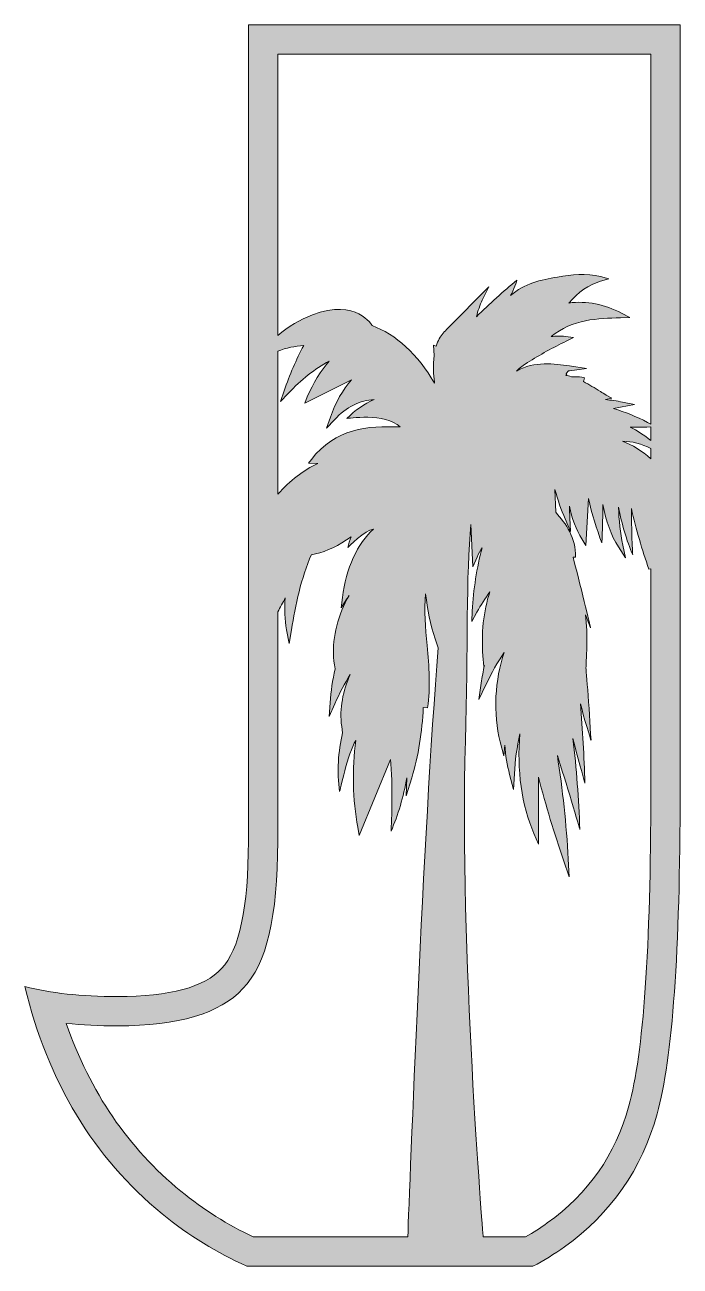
# Model space of a CAD drawing. Header units: millimetres. Extents: x 8 to 886, y -401 to -114.
# Drawn here: x 366.9 to 433.9, y -241.1 to -114.1 of the extents above; entities that cross this region are included whole.
import ezdxf

# ---------------------------------------------------------------- set-up
doc = ezdxf.new("R2010")
doc.units = ezdxf.units.MM
doc.header["$MEASUREMENT"] = 0
doc.layers.add('Layer 7', color=7, linetype='Continuous')

msp = doc.modelspace()

# ---------------------------------------------------------------- hatches: boundary and pattern name
at = {"layer": 'Layer 7'}
h = msp.add_hatch(color=1, dxfattribs=at)
h.dxf.hatch_style = 2
edge = h.paths.add_edge_path()
edge.add_spline(control_points=[(389.73, -114.15), (389.73, -114.15), (389.73, -197.69), (389.73, -197.69), (389.73, -204.46), (388.82, -208.8), (386.99, -210.7), (385.25, -212.61), (381.71, -213.56), (376.35, -213.56), (372.65, -213.56), (369.5, -213.22), (366.89, -212.55), (369.24, -222.29), (373.92, -230.04), (380.92, -235.81), (383.66, -238.02), (386.54, -239.79), (389.57, -241.15), (389.57, -241.15), (418.82, -241.15), (418.82, -241.15), (419.93, -240.56), (421.01, -239.91), (422.05, -239.16), (426.79, -235.75), (429.94, -231.22), (431.51, -225.56), (433.08, -219.97), (433.86, -208.94), (433.86, -192.48), (433.86, -192.48), (433.86, -114.15), (433.86, -114.15), (433.86, -114.15), (389.73, -114.15), (389.73, -114.15)], knot_values=[0, 0, 0, 0, 1, 1, 1, 2, 2, 2, 3, 3, 3, 4, 4, 4, 5, 5, 5, 6, 6, 6, 7, 7, 7, 8, 8, 8, 9, 9, 9, 10, 10, 10, 11, 11, 11, 12, 12, 12, 12], degree=3, periodic=1)
edge = h.paths.add_edge_path()
edge.add_spline(control_points=[(427.97, -156.75), (428.95, -156.75), (429.94, -157), (430.86, -157.5), (430.86, -157.5), (430.86, -158.55), (430.86, -158.55), (429.96, -157.73), (428.98, -157.12), (427.97, -156.75)], knot_values=[0, 0, 0, 0, 1, 1, 1, 2, 2, 2, 3, 3, 3, 3], degree=3, periodic=1)
edge = h.paths.add_edge_path()
edge.add_spline(control_points=[(428.75, -155.3), (429.32, -155.33), (429.89, -155.33), (430.44, -155.3), (430.44, -155.3), (430.86, -155.27), (430.86, -155.27), (430.86, -155.27), (430.86, -156.66), (430.86, -156.66), (430.18, -156.13), (429.48, -155.67), (428.75, -155.3)], knot_values=[0, 0, 0, 0, 1, 1, 1, 2, 2, 2, 3, 3, 3, 4, 4, 4, 4], degree=3, periodic=1)
edge = h.paths.add_edge_path()
edge.add_spline(control_points=[(430.86, -117.15), (430.86, -117.15), (430.86, -155), (430.86, -155), (430.86, -155), (430.53, -154.83), (430.53, -154.83), (429.4, -154.23), (428.23, -153.76), (427.05, -153.41), (427.05, -153.41), (429.18, -153), (429.18, -153), (429.18, -153), (427.97, -152.75), (427.97, -152.75), (427.39, -152.63), (426.8, -152.54), (426.22, -152.49), (426.22, -152.49), (426.88, -152.36), (426.88, -152.36), (426.88, -152.36), (426.31, -152.03), (426.31, -152.03), (426.11, -151.91), (425.91, -151.78), (425.71, -151.66), (425.14, -151.31), (424.56, -150.95), (423.97, -150.65), (423.98, -150.61), (423.99, -150.57), (424.01, -150.53), (424.01, -150.53), (424.09, -150.25), (424.09, -150.25), (424.09, -150.25), (423.81, -150.21), (423.81, -150.21), (423.48, -150.16), (423.13, -150.14), (422.74, -150.15), (422.55, -150.09), (422.36, -150.04), (422.17, -150.01), (422.17, -150.01), (422.27, -149.87), (422.27, -149.87), (422.25, -149.86), (422.24, -149.85), (422.22, -149.83), (422.22, -149.83), (422.46, -149.56), (422.46, -149.56), (422.49, -149.56), (422.52, -149.55), (422.55, -149.55), (422.55, -149.55), (424.29, -149.31), (424.29, -149.31), (424.29, -149.31), (422.56, -149.05), (422.56, -149.05), (421, -148.83), (418.96, -148.53), (417.15, -149.57), (417.48, -149.21), (417.87, -148.95), (418.25, -148.71), (419.55, -147.9), (420.88, -147.16), (422.21, -146.51), (422.21, -146.51), (422.95, -146.14), (422.95, -146.14), (422.95, -146.14), (422.13, -146.04), (422.13, -146.04), (421.64, -145.97), (421.16, -145.98), (420.67, -146.05), (422.88, -144.24), (425.46, -144.18), (427.77, -144.12), (427.77, -144.12), (428.71, -144.09), (428.71, -144.09), (428.71, -144.09), (427.88, -143.65), (427.88, -143.65), (426.15, -142.73), (424.29, -142.37), (422.47, -142.61), (423.45, -141.48), (424.56, -140.72), (425.72, -140.39), (425.72, -140.39), (426.57, -140.15), (426.57, -140.15), (426.57, -140.15), (425.72, -139.91), (425.72, -139.91), (424.25, -139.5), (422.76, -139.73), (421.32, -139.96), (419.64, -140.23), (417.93, -140.61), (416.53, -141.85), (416.83, -141.38), (417.18, -140.26), (417.18, -140.26), (415.78, -141.42), (414.39, -142.68), (413.05, -144.01), (413.19, -143.4), (413.39, -142.82), (413.64, -142.31), (413.64, -142.31), (414.31, -140.94), (414.31, -140.94), (414.31, -140.94), (410.08, -145.22), (410.08, -145.22), (409.8, -145.51), (409.48, -145.83), (409.24, -146.27), (409.11, -146.5), (409.01, -146.75), (408.92, -147.03), (408.92, -147.03), (408.64, -146.92), (408.64, -146.92), (408.64, -146.92), (408.72, -147.97), (408.72, -147.97), (408.57, -148.99), (408.65, -150), (408.74, -150.66), (408.74, -150.66), (408.76, -150.81), (408.76, -150.81), (407.04, -147.87), (404.8, -145.8), (402.38, -144.92), (402.38, -144.92), (400.81, -142.11), (396.27, -143.82), (395.03, -144.29), (393.82, -145.04), (392.73, -145.92), (392.73, -145.92), (392.73, -117.15), (392.73, -117.15), (392.73, -117.15), (430.86, -117.15), (430.86, -117.15)], knot_values=[0, 0, 0, 0, 1, 1, 1, 2, 2, 2, 3, 3, 3, 4, 4, 4, 5, 5, 5, 6, 6, 6, 7, 7, 7, 8, 8, 8, 9, 9, 9, 10, 10, 10, 11, 11, 11, 12, 12, 12, 13, 13, 13, 14, 14, 14, 15, 15, 15, 16, 16, 16, 17, 17, 17, 18, 18, 18, 19, 19, 19, 20, 20, 20, 21, 21, 21, 22, 22, 22, 23, 23, 23, 24, 24, 24, 25, 25, 25, 26, 26, 26, 27, 27, 27, 28, 28, 28, 29, 29, 29, 30, 30, 30, 31, 31, 31, 32, 32, 32, 33, 33, 33, 34, 34, 34, 35, 35, 35, 36, 36, 36, 37, 37, 37, 38, 38, 38, 39, 39, 39, 40, 40, 40, 41, 41, 41, 42, 42, 42, 43, 43, 43, 44, 44, 44, 45, 45, 45, 46, 46, 46, 47, 47, 47, 48, 48, 48, 49, 49, 49, 50, 50, 50, 51, 51, 51, 52, 52, 52, 52], degree=3, periodic=1)
edge = h.paths.add_edge_path()
edge.add_spline(control_points=[(396.82, -159.03), (395.38, -159.71), (393.99, -160.78), (392.73, -162.17), (392.73, -162.17), (392.73, -147.54), (392.73, -147.54), (393.61, -147.2), (394.5, -147.01), (395.39, -146.97), (394.62, -148.39), (393.95, -149.95), (393.39, -151.6), (393.39, -151.6), (393.02, -152.7), (393.02, -152.7), (393.02, -152.7), (393.81, -151.86), (393.81, -151.86), (395.13, -150.44), (396.53, -149.34), (398, -148.55), (397.13, -149.54), (396.36, -150.79), (395.75, -152.22), (395.75, -152.22), (395.49, -152.84), (395.49, -152.84), (395.49, -152.84), (400.27, -150.48), (400.27, -150.48), (399.39, -151.47), (398.64, -152.78), (398.11, -154.29), (398.11, -154.29), (397.71, -155.43), (397.71, -155.43), (397.71, -155.43), (398.53, -154.55), (398.53, -154.55), (399.74, -153.24), (401.16, -152.53), (402.58, -152.49), (401.6, -152.91), (400.66, -153.57), (399.8, -154.43), (399.8, -154.43), (403.73, -153.79), (405.25, -155.29), (401.87, -155.15), (398.65, -155.43), (396.17, -158.62), (396.17, -158.62), (395.87, -159.01), (395.87, -159.01), (395.87, -159.01), (396.82, -159.03), (396.82, -159.03)], knot_values=[0, 0, 0, 0, 1, 1, 1, 2, 2, 2, 3, 3, 3, 4, 4, 4, 5, 5, 5, 6, 6, 6, 7, 7, 7, 8, 8, 8, 9, 9, 9, 10, 10, 10, 11, 11, 11, 12, 12, 12, 13, 13, 13, 14, 14, 14, 15, 15, 15, 16, 16, 16, 17, 17, 17, 18, 18, 18, 19, 19, 19, 19], degree=3, periodic=1)
edge = h.paths.add_edge_path()
edge.add_spline(control_points=[(382.82, -233.48), (377.46, -229.07), (373.54, -223.31), (371.11, -216.31), (372.74, -216.47), (374.49, -216.56), (376.35, -216.56), (382.62, -216.56), (386.82, -215.31), (389.18, -212.75), (391.61, -210.21), (392.73, -205.42), (392.73, -197.69), (392.73, -197.69), (392.73, -174.21), (392.73, -174.21), (393, -173.75), (393.26, -173.27), (393.5, -172.76), (393.41, -173.88), (393.45, -175), (393.64, -176.04), (393.64, -176.04), (393.9, -177.44), (393.9, -177.44), (393.9, -177.44), (394.14, -176.04), (394.14, -176.04), (394.55, -173.57), (395.12, -170.72), (396.18, -168.34), (396.18, -168.34), (396.17, -168.37), (396.17, -168.37), (396.17, -168.37), (396.59, -168.27), (396.59, -168.27), (397.77, -168.01), (398.97, -167.43), (400.23, -166.53), (400.1, -166.88), (399.99, -167.25), (399.89, -167.62), (399.89, -167.62), (401.69, -165.81), (402.51, -165.75), (400.91, -167.16), (399.69, -169.81), (399.34, -172.73), (399.34, -172.73), (399.2, -173.81), (399.2, -173.81), (399.2, -173.81), (399.79, -172.89), (399.79, -172.89), (399.88, -172.77), (399.96, -172.64), (400.04, -172.52), (399.9, -172.76), (399.77, -173.01), (399.63, -173.27), (398.64, -175.25), (398.23, -177.62), (398.52, -179.62), (398.52, -179.62), (398.59, -180.05), (398.59, -180.05), (398.34, -181.18), (398.17, -182.33), (398.1, -183.5), (398.1, -183.5), (398, -184.92), (398, -184.92), (398, -184.92), (398.57, -183.62), (398.57, -183.62), (399.05, -182.54), (399.57, -181.53), (400.13, -180.61), (399.43, -182.27), (399, -184.07), (399.27, -185.94), (399.27, -185.94), (399.36, -186.59), (399.36, -186.59), (398.9, -188.49), (398.78, -190.59), (399.06, -192.57), (399.06, -192.57), (399.91, -188.69), (400.71, -187.36), (400.33, -190.29), (400.39, -193.41), (400.91, -196.24), (400.91, -196.24), (401.06, -197.08), (401.06, -197.08), (401.06, -197.08), (404.25, -189.3), (404.25, -189.3), (404.56, -191.66), (404.32, -196.64), (404.32, -196.64), (405.04, -194.99), (405.58, -193.13), (405.94, -191.18), (405.94, -191.18), (405.87, -193.04), (405.87, -193.04), (405.87, -193.04), (406.43, -191.2), (406.43, -191.2), (407.11, -188.94), (407.5, -186.47), (407.61, -183.99), (407.61, -183.99), (408.04, -184.02), (408.04, -184.02), (408.38, -181.95), (408.19, -179.77), (408, -177.66), (407.84, -175.82), (407.68, -174.04), (407.85, -172.37), (408.02, -173.97), (408.35, -175.53), (408.82, -176.95), (408.82, -176.95), (409.13, -177.9), (409.13, -177.9), (407.6, -196.88), (406.22, -232.72), (406.03, -238.15), (406.03, -238.15), (390.22, -238.15), (390.22, -238.15), (387.63, -236.93), (385.14, -235.36), (382.82, -233.48)], knot_values=[0, 0, 0, 0, 1, 1, 1, 2, 2, 2, 3, 3, 3, 4, 4, 4, 5, 5, 5, 6, 6, 6, 7, 7, 7, 8, 8, 8, 9, 9, 9, 10, 10, 10, 11, 11, 11, 12, 12, 12, 13, 13, 13, 14, 14, 14, 15, 15, 15, 16, 16, 16, 17, 17, 17, 18, 18, 18, 19, 19, 19, 20, 20, 20, 21, 21, 21, 22, 22, 22, 23, 23, 23, 24, 24, 24, 25, 25, 25, 26, 26, 26, 27, 27, 27, 28, 28, 28, 29, 29, 29, 30, 30, 30, 31, 31, 31, 32, 32, 32, 33, 33, 33, 34, 34, 34, 35, 35, 35, 36, 36, 36, 37, 37, 37, 38, 38, 38, 39, 39, 39, 40, 40, 40, 41, 41, 41, 42, 42, 42, 43, 43, 43, 44, 44, 44, 45, 45, 45, 46, 46, 46, 46], degree=3, periodic=1)
edge = h.paths.add_edge_path()
edge.add_spline(control_points=[(428.62, -224.76), (427.23, -229.78), (424.5, -233.7), (420.28, -236.73), (419.6, -237.23), (418.87, -237.69), (418.06, -238.15), (418.06, -238.15), (413.73, -238.15), (413.73, -238.15), (413.72, -237.86), (411.3, -209.03), (411.92, -187.39), (412.19, -178.03), (411.97, -170.33), (412.48, -165.28), (412.48, -165.28), (412.66, -169.61), (412.66, -169.61), (412.66, -169.61), (413.1, -168.61), (413.1, -168.61), (413.25, -168.26), (413.43, -167.94), (413.62, -167.65), (413.08, -169.7), (412.73, -171.91), (412.62, -174.12), (412.62, -174.12), (412.56, -175.18), (412.56, -175.18), (412.56, -175.18), (413.09, -174.25), (413.09, -174.25), (413.5, -173.52), (413.95, -172.81), (414.41, -172.15), (413.77, -174.15), (413.51, -176.48), (413.71, -178.69), (413.71, -178.69), (413.81, -179.81), (413.81, -179.81), (413.81, -179.81), (413.86, -179.68), (413.86, -179.68), (413.73, -180.28), (413.62, -180.89), (413.53, -181.51), (413.53, -181.51), (413.29, -183.16), (413.29, -183.16), (413.29, -183.16), (414.01, -181.66), (414.01, -181.66), (414.57, -180.46), (415.2, -179.35), (415.89, -178.35), (414.92, -181.12), (414.73, -184.61), (415.47, -187.51), (415.47, -187.51), (415.83, -188.92), (415.83, -188.92), (415.83, -188.92), (415.93, -187.84), (415.93, -187.84), (416.01, -188.89), (416.18, -189.89), (416.43, -190.83), (416.43, -190.83), (416.84, -192.38), (416.84, -192.38), (416.84, -192.38), (416.92, -190.78), (416.92, -190.78), (416.99, -189.4), (417.18, -188.02), (417.48, -186.7), (417.16, -190.27), (417.66, -194.05), (418.92, -196.88), (418.92, -196.88), (419.4, -197.97), (419.4, -197.97), (419.4, -197.97), (419.38, -191.13), (419.38, -191.13), (420.14, -194.04), (421, -196.88), (421.94, -199.61), (421.94, -199.61), (422.53, -201.3), (422.53, -201.3), (422.53, -201.3), (422.43, -199.51), (422.43, -199.51), (422.23, -195.93), (421.85, -192.38), (421.31, -188.91), (422.11, -191.29), (423.61, -196.47), (423.61, -196.47), (423.5, -193.35), (423.26, -190.23), (422.91, -187.17), (423.24, -188.65), (424.13, -191.72), (424.13, -191.72), (424.05, -189.01), (423.89, -186.29), (423.67, -183.6), (423.95, -184.81), (424.75, -187.33), (424.75, -187.33), (424.58, -184.18), (424.19, -179.25), (424.23, -179.95), (424.23, -179.95), (424.49, -176.26), (424.18, -174.52), (424.18, -174.52), (424.71, -175.83), (424.71, -175.83), (424.71, -175.83), (423.56, -171.05), (422.92, -168.6), (422.92, -168.6), (423.17, -168.6), (423.17, -168.6), (423.19, -166.64), (422.23, -165.19), (421.14, -164.02), (421.14, -164.02), (421.07, -161.69), (421.07, -161.69), (421.35, -162.76), (421.7, -163.77), (422.11, -164.69), (422.11, -164.69), (422.67, -165.97), (422.67, -165.97), (422.67, -165.97), (422.59, -164.58), (422.59, -164.58), (422.56, -164.18), (422.55, -163.79), (422.54, -163.39), (422.81, -164.65), (423.23, -165.81), (423.8, -166.74), (423.8, -166.74), (424.21, -167.43), (424.21, -167.43), (424.21, -167.43), (424.49, -162.6), (424.49, -162.6), (424.85, -164.2), (425.31, -165.73), (425.87, -167.16), (425.87, -167.16), (425.96, -164.53), (425.97, -163.23), (426.26, -164.88), (426.81, -166.39), (427.55, -167.55), (427.55, -167.55), (428.28, -168.69), (428.28, -168.69), (428.28, -168.69), (428.01, -167.37), (428.01, -167.37), (427.75, -166.12), (427.6, -164.82), (427.56, -163.5), (427.9, -165.24), (428.38, -166.89), (429.01, -168.38), (429.01, -168.38), (428.86, -165.22), (428.88, -163.64), (429.37, -165.78), (429.97, -167.86), (430.67, -169.84), (430.67, -169.84), (430.86, -169.79), (430.86, -169.79), (430.86, -169.79), (430.86, -192.48), (430.86, -192.48), (430.86, -208.59), (430.11, -219.45), (428.62, -224.76)], knot_values=[0, 0, 0, 0, 1, 1, 1, 2, 2, 2, 3, 3, 3, 4, 4, 4, 5, 5, 5, 6, 6, 6, 7, 7, 7, 8, 8, 8, 9, 9, 9, 10, 10, 10, 11, 11, 11, 12, 12, 12, 13, 13, 13, 14, 14, 14, 15, 15, 15, 16, 16, 16, 17, 17, 17, 18, 18, 18, 19, 19, 19, 20, 20, 20, 21, 21, 21, 22, 22, 22, 23, 23, 23, 24, 24, 24, 25, 25, 25, 26, 26, 26, 27, 27, 27, 28, 28, 28, 29, 29, 29, 30, 30, 30, 31, 31, 31, 32, 32, 32, 33, 33, 33, 34, 34, 34, 35, 35, 35, 36, 36, 36, 37, 37, 37, 38, 38, 38, 39, 39, 39, 40, 40, 40, 41, 41, 41, 42, 42, 42, 43, 43, 43, 44, 44, 44, 45, 45, 45, 46, 46, 46, 47, 47, 47, 48, 48, 48, 49, 49, 49, 50, 50, 50, 51, 51, 51, 52, 52, 52, 53, 53, 53, 54, 54, 54, 55, 55, 55, 56, 56, 56, 57, 57, 57, 58, 58, 58, 59, 59, 59, 60, 60, 60, 61, 61, 61, 62, 62, 62, 63, 63, 63, 64, 64, 64, 64], degree=3, periodic=1)

# ---------------------------------------------------------------- linework, layer by layer
at = {"layer": 'Layer 7', "lineweight": 0}
for points, knots in [([(389.73, -114.15), (389.73, -114.15), (389.73, -197.69), (389.73, -197.69), (389.73, -204.46), (388.82, -208.8), (386.99, -210.7), (385.25, -212.61), (381.71, -213.56), (376.35, -213.56), (372.65, -213.56), (369.5, -213.22), (366.89, -212.55), (369.24, -222.29), (373.92, -230.04), (380.92, -235.81), (383.66, -238.02), (386.54, -239.79), (389.57, -241.15), (389.57, -241.15), (418.82, -241.15), (418.82, -241.15), (419.93, -240.56), (421.01, -239.91), (422.05, -239.16), (426.79, -235.75), (429.94, -231.22), (431.51, -225.56), (433.08, -219.97), (433.86, -208.94), (433.86, -192.48), (433.86, -192.48), (433.86, -114.15), (433.86, -114.15), (433.86, -114.15), (389.73, -114.15), (389.73, -114.15)], [0, 0, 0, 0, 1, 1, 1, 2, 2, 2, 3, 3, 3, 4, 4, 4, 5, 5, 5, 6, 6, 6, 7, 7, 7, 8, 8, 8, 9, 9, 9, 10, 10, 10, 11, 11, 11, 12, 12, 12, 12]), ([(430.86, -117.15), (430.86, -117.15), (430.86, -155), (430.86, -155), (430.86, -155), (430.53, -154.83), (430.53, -154.83), (429.4, -154.23), (428.23, -153.76), (427.05, -153.41), (427.05, -153.41), (429.18, -153), (429.18, -153), (429.18, -153), (427.97, -152.75), (427.97, -152.75), (427.39, -152.63), (426.8, -152.54), (426.22, -152.49), (426.22, -152.49), (426.88, -152.36), (426.88, -152.36), (426.88, -152.36), (426.31, -152.03), (426.31, -152.03), (426.11, -151.91), (425.91, -151.78), (425.71, -151.66), (425.14, -151.31), (424.56, -150.95), (423.97, -150.65), (423.98, -150.61), (423.99, -150.57), (424.01, -150.53), (424.01, -150.53), (424.09, -150.25), (424.09, -150.25), (424.09, -150.25), (423.81, -150.21), (423.81, -150.21), (423.48, -150.16), (423.13, -150.14), (422.74, -150.15), (422.55, -150.09), (422.36, -150.04), (422.17, -150.01), (422.17, -150.01), (422.27, -149.87), (422.27, -149.87), (422.25, -149.86), (422.24, -149.85), (422.22, -149.83), (422.22, -149.83), (422.46, -149.56), (422.46, -149.56), (422.49, -149.56), (422.52, -149.55), (422.55, -149.55), (422.55, -149.55), (424.29, -149.31), (424.29, -149.31), (424.29, -149.31), (422.56, -149.05), (422.56, -149.05), (421, -148.83), (418.96, -148.53), (417.15, -149.57), (417.48, -149.21), (417.87, -148.95), (418.25, -148.71), (419.55, -147.9), (420.88, -147.16), (422.21, -146.51), (422.21, -146.51), (422.95, -146.14), (422.95, -146.14), (422.95, -146.14), (422.13, -146.04), (422.13, -146.04), (421.64, -145.97), (421.16, -145.98), (420.67, -146.05), (422.88, -144.24), (425.46, -144.18), (427.77, -144.12), (427.77, -144.12), (428.71, -144.09), (428.71, -144.09), (428.71, -144.09), (427.88, -143.65), (427.88, -143.65), (426.15, -142.73), (424.29, -142.37), (422.47, -142.61), (423.45, -141.48), (424.56, -140.72), (425.72, -140.39), (425.72, -140.39), (426.57, -140.15), (426.57, -140.15), (426.57, -140.15), (425.72, -139.91), (425.72, -139.91), (424.25, -139.5), (422.76, -139.73), (421.32, -139.96), (419.64, -140.23), (417.93, -140.61), (416.53, -141.85), (416.83, -141.38), (417.18, -140.26), (417.18, -140.26), (415.78, -141.42), (414.39, -142.68), (413.05, -144.01), (413.19, -143.4), (413.39, -142.82), (413.64, -142.31), (413.64, -142.31), (414.31, -140.94), (414.31, -140.94), (414.31, -140.94), (410.08, -145.22), (410.08, -145.22), (409.8, -145.51), (409.48, -145.83), (409.24, -146.27), (409.11, -146.5), (409.01, -146.75), (408.92, -147.03), (408.92, -147.03), (408.64, -146.92), (408.64, -146.92), (408.64, -146.92), (408.72, -147.97), (408.72, -147.97), (408.57, -148.99), (408.65, -150), (408.74, -150.66), (408.74, -150.66), (408.76, -150.81), (408.76, -150.81), (407.04, -147.87), (404.8, -145.8), (402.38, -144.92), (402.38, -144.92), (400.81, -142.11), (396.27, -143.82), (395.03, -144.29), (393.82, -145.04), (392.73, -145.92), (392.73, -145.92), (392.73, -117.15), (392.73, -117.15), (392.73, -117.15), (430.86, -117.15), (430.86, -117.15)], [0, 0, 0, 0, 1, 1, 1, 2, 2, 2, 3, 3, 3, 4, 4, 4, 5, 5, 5, 6, 6, 6, 7, 7, 7, 8, 8, 8, 9, 9, 9, 10, 10, 10, 11, 11, 11, 12, 12, 12, 13, 13, 13, 14, 14, 14, 15, 15, 15, 16, 16, 16, 17, 17, 17, 18, 18, 18, 19, 19, 19, 20, 20, 20, 21, 21, 21, 22, 22, 22, 23, 23, 23, 24, 24, 24, 25, 25, 25, 26, 26, 26, 27, 27, 27, 28, 28, 28, 29, 29, 29, 30, 30, 30, 31, 31, 31, 32, 32, 32, 33, 33, 33, 34, 34, 34, 35, 35, 35, 36, 36, 36, 37, 37, 37, 38, 38, 38, 39, 39, 39, 40, 40, 40, 41, 41, 41, 42, 42, 42, 43, 43, 43, 44, 44, 44, 45, 45, 45, 46, 46, 46, 47, 47, 47, 48, 48, 48, 49, 49, 49, 50, 50, 50, 51, 51, 51, 52, 52, 52, 52]), ([(396.82, -159.03), (395.38, -159.71), (393.99, -160.78), (392.73, -162.17), (392.73, -162.17), (392.73, -147.54), (392.73, -147.54), (393.61, -147.2), (394.5, -147.01), (395.39, -146.97), (394.62, -148.39), (393.95, -149.95), (393.39, -151.6), (393.39, -151.6), (393.02, -152.7), (393.02, -152.7), (393.02, -152.7), (393.81, -151.86), (393.81, -151.86), (395.13, -150.44), (396.53, -149.34), (398, -148.55), (397.13, -149.54), (396.36, -150.79), (395.75, -152.22), (395.75, -152.22), (395.49, -152.84), (395.49, -152.84), (395.49, -152.84), (400.27, -150.48), (400.27, -150.48), (399.39, -151.47), (398.64, -152.78), (398.11, -154.29), (398.11, -154.29), (397.71, -155.43), (397.71, -155.43), (397.71, -155.43), (398.53, -154.55), (398.53, -154.55), (399.74, -153.24), (401.16, -152.53), (402.58, -152.49), (401.6, -152.91), (400.66, -153.57), (399.8, -154.43), (399.8, -154.43), (403.73, -153.79), (405.25, -155.29), (401.87, -155.15), (398.65, -155.43), (396.17, -158.62), (396.17, -158.62), (395.87, -159.01), (395.87, -159.01), (395.87, -159.01), (396.82, -159.03), (396.82, -159.03)], [0, 0, 0, 0, 1, 1, 1, 2, 2, 2, 3, 3, 3, 4, 4, 4, 5, 5, 5, 6, 6, 6, 7, 7, 7, 8, 8, 8, 9, 9, 9, 10, 10, 10, 11, 11, 11, 12, 12, 12, 13, 13, 13, 14, 14, 14, 15, 15, 15, 16, 16, 16, 17, 17, 17, 18, 18, 18, 19, 19, 19, 19]), ([(428.75, -155.3), (429.32, -155.33), (429.89, -155.33), (430.44, -155.3), (430.44, -155.3), (430.86, -155.27), (430.86, -155.27), (430.86, -155.27), (430.86, -156.66), (430.86, -156.66), (430.18, -156.13), (429.48, -155.67), (428.75, -155.3)], [0, 0, 0, 0, 1, 1, 1, 2, 2, 2, 3, 3, 3, 4, 4, 4, 4]), ([(427.97, -156.75), (428.95, -156.75), (429.94, -157), (430.86, -157.5), (430.86, -157.5), (430.86, -158.55), (430.86, -158.55), (429.96, -157.73), (428.98, -157.12), (427.97, -156.75)], [0, 0, 0, 0, 1, 1, 1, 2, 2, 2, 3, 3, 3, 3]), ([(428.62, -224.76), (427.23, -229.78), (424.5, -233.7), (420.28, -236.73), (419.6, -237.23), (418.87, -237.69), (418.06, -238.15), (418.06, -238.15), (413.73, -238.15), (413.73, -238.15), (413.72, -237.86), (411.3, -209.03), (411.92, -187.39), (412.19, -178.03), (411.97, -170.33), (412.48, -165.28), (412.48, -165.28), (412.66, -169.61), (412.66, -169.61), (412.66, -169.61), (413.1, -168.61), (413.1, -168.61), (413.25, -168.26), (413.43, -167.94), (413.62, -167.65), (413.08, -169.7), (412.73, -171.91), (412.62, -174.12), (412.62, -174.12), (412.56, -175.18), (412.56, -175.18), (412.56, -175.18), (413.09, -174.25), (413.09, -174.25), (413.5, -173.52), (413.95, -172.81), (414.41, -172.15), (413.77, -174.15), (413.51, -176.48), (413.71, -178.69), (413.71, -178.69), (413.81, -179.81), (413.81, -179.81), (413.81, -179.81), (413.86, -179.68), (413.86, -179.68), (413.73, -180.28), (413.62, -180.89), (413.53, -181.51), (413.53, -181.51), (413.29, -183.16), (413.29, -183.16), (413.29, -183.16), (414.01, -181.66), (414.01, -181.66), (414.57, -180.46), (415.2, -179.35), (415.89, -178.35), (414.92, -181.12), (414.73, -184.61), (415.47, -187.51), (415.47, -187.51), (415.83, -188.92), (415.83, -188.92), (415.83, -188.92), (415.93, -187.84), (415.93, -187.84), (416.01, -188.89), (416.18, -189.89), (416.43, -190.83), (416.43, -190.83), (416.84, -192.38), (416.84, -192.38), (416.84, -192.38), (416.92, -190.78), (416.92, -190.78), (416.99, -189.4), (417.18, -188.02), (417.48, -186.7), (417.16, -190.27), (417.66, -194.05), (418.92, -196.88), (418.92, -196.88), (419.4, -197.97), (419.4, -197.97), (419.4, -197.97), (419.38, -191.13), (419.38, -191.13), (420.14, -194.04), (421, -196.88), (421.94, -199.61), (421.94, -199.61), (422.53, -201.3), (422.53, -201.3), (422.53, -201.3), (422.43, -199.51), (422.43, -199.51), (422.23, -195.93), (421.85, -192.38), (421.31, -188.91), (422.11, -191.29), (423.61, -196.47), (423.61, -196.47), (423.5, -193.35), (423.26, -190.23), (422.91, -187.17), (423.24, -188.65), (424.13, -191.72), (424.13, -191.72), (424.05, -189.01), (423.89, -186.29), (423.67, -183.6), (423.95, -184.81), (424.75, -187.33), (424.75, -187.33), (424.58, -184.18), (424.19, -179.25), (424.23, -179.95), (424.23, -179.95), (424.49, -176.26), (424.18, -174.52), (424.18, -174.52), (424.71, -175.83), (424.71, -175.83), (424.71, -175.83), (423.56, -171.05), (422.92, -168.6), (422.92, -168.6), (423.17, -168.6), (423.17, -168.6), (423.19, -166.64), (422.23, -165.19), (421.14, -164.02), (421.14, -164.02), (421.07, -161.69), (421.07, -161.69), (421.35, -162.76), (421.7, -163.77), (422.11, -164.69), (422.11, -164.69), (422.67, -165.97), (422.67, -165.97), (422.67, -165.97), (422.59, -164.58), (422.59, -164.58), (422.56, -164.18), (422.55, -163.79), (422.54, -163.39), (422.81, -164.65), (423.23, -165.81), (423.8, -166.74), (423.8, -166.74), (424.21, -167.43), (424.21, -167.43), (424.21, -167.43), (424.49, -162.6), (424.49, -162.6), (424.85, -164.2), (425.31, -165.73), (425.87, -167.16), (425.87, -167.16), (425.96, -164.53), (425.97, -163.23), (426.26, -164.88), (426.81, -166.39), (427.55, -167.55), (427.55, -167.55), (428.28, -168.69), (428.28, -168.69), (428.28, -168.69), (428.01, -167.37), (428.01, -167.37), (427.75, -166.12), (427.6, -164.82), (427.56, -163.5), (427.9, -165.24), (428.38, -166.89), (429.01, -168.38), (429.01, -168.38), (428.86, -165.22), (428.88, -163.64), (429.37, -165.78), (429.97, -167.86), (430.67, -169.84), (430.67, -169.84), (430.86, -169.79), (430.86, -169.79), (430.86, -169.79), (430.86, -192.48), (430.86, -192.48), (430.86, -208.59), (430.11, -219.45), (428.62, -224.76)], [0, 0, 0, 0, 1, 1, 1, 2, 2, 2, 3, 3, 3, 4, 4, 4, 5, 5, 5, 6, 6, 6, 7, 7, 7, 8, 8, 8, 9, 9, 9, 10, 10, 10, 11, 11, 11, 12, 12, 12, 13, 13, 13, 14, 14, 14, 15, 15, 15, 16, 16, 16, 17, 17, 17, 18, 18, 18, 19, 19, 19, 20, 20, 20, 21, 21, 21, 22, 22, 22, 23, 23, 23, 24, 24, 24, 25, 25, 25, 26, 26, 26, 27, 27, 27, 28, 28, 28, 29, 29, 29, 30, 30, 30, 31, 31, 31, 32, 32, 32, 33, 33, 33, 34, 34, 34, 35, 35, 35, 36, 36, 36, 37, 37, 37, 38, 38, 38, 39, 39, 39, 40, 40, 40, 41, 41, 41, 42, 42, 42, 43, 43, 43, 44, 44, 44, 45, 45, 45, 46, 46, 46, 47, 47, 47, 48, 48, 48, 49, 49, 49, 50, 50, 50, 51, 51, 51, 52, 52, 52, 53, 53, 53, 54, 54, 54, 55, 55, 55, 56, 56, 56, 57, 57, 57, 58, 58, 58, 59, 59, 59, 60, 60, 60, 61, 61, 61, 62, 62, 62, 63, 63, 63, 64, 64, 64, 64]), ([(382.82, -233.48), (377.46, -229.07), (373.54, -223.31), (371.11, -216.31), (372.74, -216.47), (374.49, -216.56), (376.35, -216.56), (382.62, -216.56), (386.82, -215.31), (389.18, -212.75), (391.61, -210.21), (392.73, -205.42), (392.73, -197.69), (392.73, -197.69), (392.73, -174.21), (392.73, -174.21), (393, -173.75), (393.26, -173.27), (393.5, -172.76), (393.41, -173.88), (393.45, -175), (393.64, -176.04), (393.64, -176.04), (393.9, -177.44), (393.9, -177.44), (393.9, -177.44), (394.14, -176.04), (394.14, -176.04), (394.55, -173.57), (395.12, -170.72), (396.18, -168.34), (396.18, -168.34), (396.17, -168.37), (396.17, -168.37), (396.17, -168.37), (396.59, -168.27), (396.59, -168.27), (397.77, -168.01), (398.97, -167.43), (400.23, -166.53), (400.1, -166.88), (399.99, -167.25), (399.89, -167.62), (399.89, -167.62), (401.69, -165.81), (402.51, -165.75), (400.91, -167.16), (399.69, -169.81), (399.34, -172.73), (399.34, -172.73), (399.2, -173.81), (399.2, -173.81), (399.2, -173.81), (399.79, -172.89), (399.79, -172.89), (399.88, -172.77), (399.96, -172.64), (400.04, -172.52), (399.9, -172.76), (399.77, -173.01), (399.63, -173.27), (398.64, -175.25), (398.23, -177.62), (398.52, -179.62), (398.52, -179.62), (398.59, -180.05), (398.59, -180.05), (398.34, -181.18), (398.17, -182.33), (398.1, -183.5), (398.1, -183.5), (398, -184.92), (398, -184.92), (398, -184.92), (398.57, -183.62), (398.57, -183.62), (399.05, -182.54), (399.57, -181.53), (400.13, -180.61), (399.43, -182.27), (399, -184.07), (399.27, -185.94), (399.27, -185.94), (399.36, -186.59), (399.36, -186.59), (398.9, -188.49), (398.78, -190.59), (399.06, -192.57), (399.06, -192.57), (399.91, -188.69), (400.71, -187.36), (400.33, -190.29), (400.39, -193.41), (400.91, -196.24), (400.91, -196.24), (401.06, -197.08), (401.06, -197.08), (401.06, -197.08), (404.25, -189.3), (404.25, -189.3), (404.56, -191.66), (404.32, -196.64), (404.32, -196.64), (405.04, -194.99), (405.58, -193.13), (405.94, -191.18), (405.94, -191.18), (405.87, -193.04), (405.87, -193.04), (405.87, -193.04), (406.43, -191.2), (406.43, -191.2), (407.11, -188.94), (407.5, -186.47), (407.61, -183.99), (407.61, -183.99), (408.04, -184.02), (408.04, -184.02), (408.38, -181.95), (408.19, -179.77), (408, -177.66), (407.84, -175.82), (407.68, -174.04), (407.85, -172.37), (408.02, -173.97), (408.35, -175.53), (408.82, -176.95), (408.82, -176.95), (409.13, -177.9), (409.13, -177.9), (407.6, -196.88), (406.22, -232.72), (406.03, -238.15), (406.03, -238.15), (390.22, -238.15), (390.22, -238.15), (387.63, -236.93), (385.14, -235.36), (382.82, -233.48)], [0, 0, 0, 0, 1, 1, 1, 2, 2, 2, 3, 3, 3, 4, 4, 4, 5, 5, 5, 6, 6, 6, 7, 7, 7, 8, 8, 8, 9, 9, 9, 10, 10, 10, 11, 11, 11, 12, 12, 12, 13, 13, 13, 14, 14, 14, 15, 15, 15, 16, 16, 16, 17, 17, 17, 18, 18, 18, 19, 19, 19, 20, 20, 20, 21, 21, 21, 22, 22, 22, 23, 23, 23, 24, 24, 24, 25, 25, 25, 26, 26, 26, 27, 27, 27, 28, 28, 28, 29, 29, 29, 30, 30, 30, 31, 31, 31, 32, 32, 32, 33, 33, 33, 34, 34, 34, 35, 35, 35, 36, 36, 36, 37, 37, 37, 38, 38, 38, 39, 39, 39, 40, 40, 40, 41, 41, 41, 42, 42, 42, 43, 43, 43, 44, 44, 44, 45, 45, 45, 46, 46, 46, 46])]:
    msp.add_open_spline(points, degree=3, knots=knots, dxfattribs=at)

doc.saveas('drawing.dxf')
